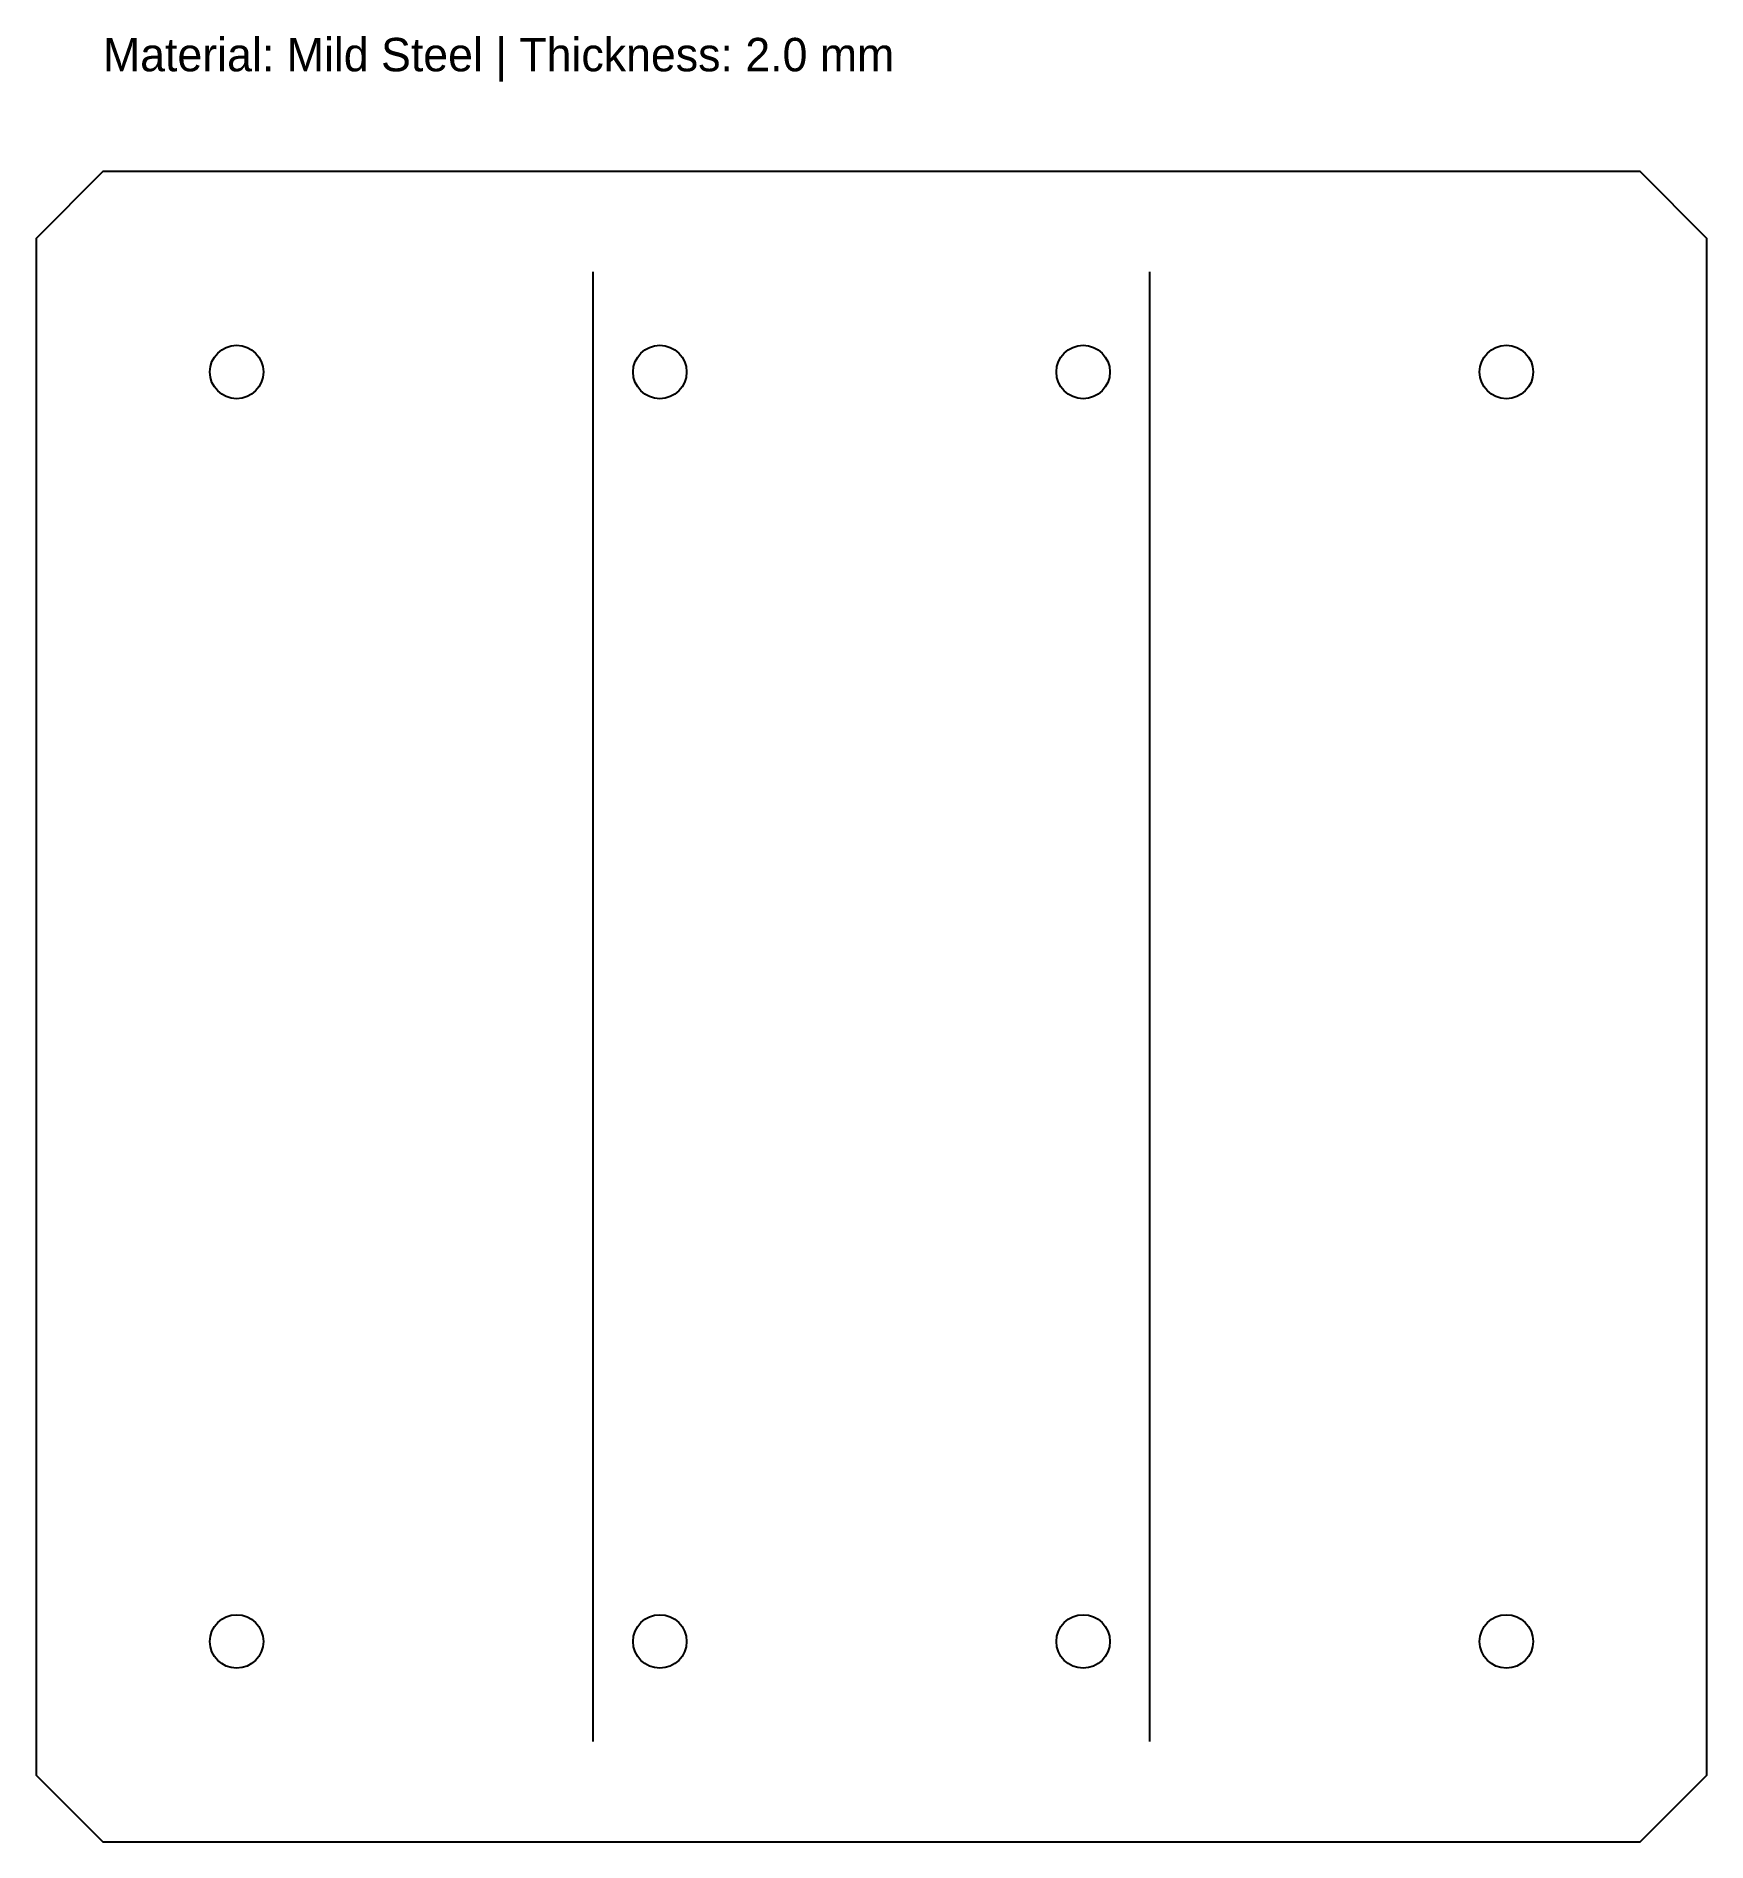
# Model space of a CAD drawing. Header units: metres. Extents: x 0 to 250, y 0 to 270.
import ezdxf

# ---------------------------------------------------------------- set-up
doc = ezdxf.new("R2010")
doc.units = ezdxf.units.M

msp = doc.modelspace()

# ---------------------------------------------------------------- linework, layer by layer
at = {"layer": 'BEND'}
for p, q in [((83.33, 15), (83.33, 235)), ((166.67, 15), (166.67, 235))]:
    msp.add_line(p, q, dxfattribs=at)
at = {"layer": 'CUT'}
msp.add_lwpolyline([(10, 0), (240, 0), (250, 10), (250, 240), (240, 250), (10, 250), (0, 240), (0, 10)], close=True, dxfattribs=at)
at = {"layer": 'HOLES'}
for centre in [(30, 220), (93.33, 220), (156.67, 220), (220, 220), (30, 30), (93.33, 30), (156.67, 30), (220, 30)]:
    msp.add_circle(centre, 4, dxfattribs=at)

# ---------------------------------------------------------------- texts
at = {"layer": 'NOTES'}
msp.add_text('Material: Mild Steel | Thickness: 2.0 mm', height=5, dxfattribs=at).set_placement((10, 265))

doc.saveas('drawing.dxf')
